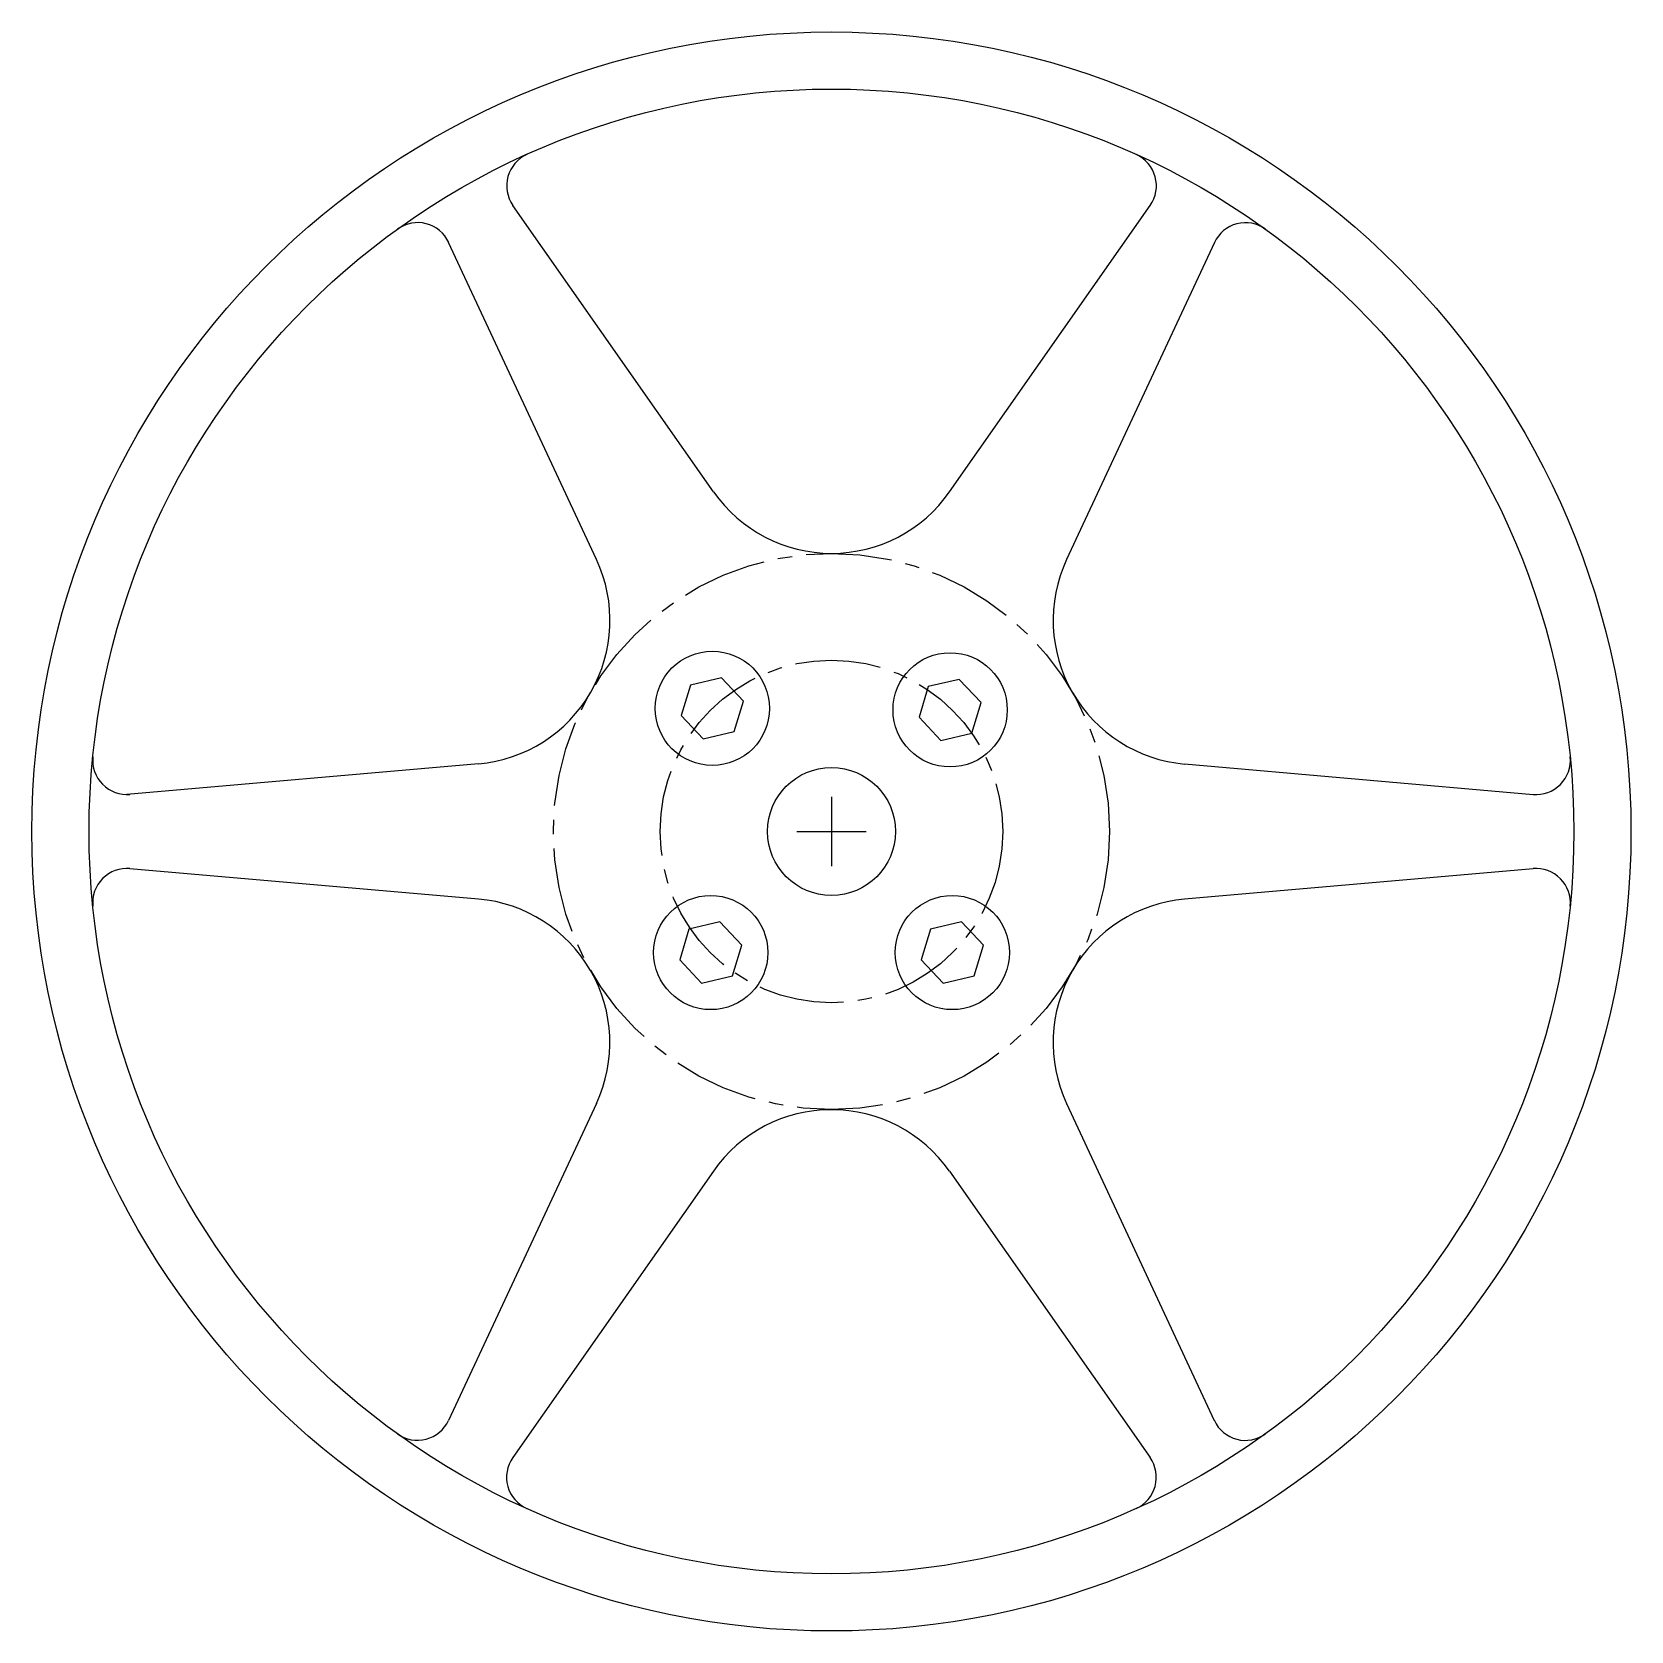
# Model space of a CAD drawing. Header units: inches. Extents: x 19.4 to 33.4, y 8.6 to 22.6.
import ezdxf

# ---------------------------------------------------------------- set-up
doc = ezdxf.new("R2010")
doc.units = ezdxf.units.IN
doc.header["$MEASUREMENT"] = 0
doc.linetypes.add('CENTER2', pattern=[1.125, 0.75, -0.125, 0.125, -0.125])

msp = doc.modelspace()

# ---------------------------------------------------------------- linework, layer by layer
for p, q in [((25.329, 18.618), (23.572, 21.127)), ((27.395, 18.618), (29.152, 21.126)), ((24.304, 18.027), (23.009, 20.802)), ((29.714, 20.802), (28.42, 18.025)), ((23.27, 16.237), (20.193, 15.969)), ((29.453, 16.236), (32.504, 15.969)), ((26.361, 15.948), (26.361, 15.342)), ((26.058, 15.645), (26.664, 15.645)), ((20.219, 15.321), (23.27, 15.054)), ((32.504, 15.319), (29.452, 15.052)), ((24.303, 13.264), (23.008, 10.488)), ((28.419, 13.263), (29.713, 10.487)), ((25.327, 12.672), (23.571, 10.163)), ((27.394, 12.672), (29.151, 10.163))]:
    msp.add_line(p, q)
for points in [[(25.399, 16.99), (25.127, 16.926), (25.046, 16.659), (25.238, 16.456), (25.509, 16.519), (25.59, 16.787)], [(27.48, 16.977), (27.208, 16.913), (27.128, 16.646), (27.319, 16.443), (27.591, 16.506), (27.671, 16.774)], [(25.384, 14.853), (25.112, 14.789), (25.032, 14.522), (25.223, 14.318), (25.495, 14.382), (25.575, 14.649)], [(27.5, 14.853), (27.228, 14.789), (27.147, 14.522), (27.338, 14.318), (27.61, 14.382), (27.691, 14.649)]]:
    msp.add_lwpolyline(points, close=True)
for centre, radius in [((26.361, 15.645), 7), ((26.361, 15.645), 6.5), ((25.318, 16.723), 0.5), ((27.4, 16.71), 0.5), ((26.361, 15.645), 0.56), ((25.304, 14.585), 0.5), ((27.419, 14.585), 0.5)]:
    msp.add_circle(centre, radius)
at = {"linetype": 'CENTER2'}
for radius in [2.435, 1.5]:
    msp.add_circle((26.361, 15.645), radius, dxfattribs=at)
for centre, radius, start, end in [((23.818, 21.299), 0.3, 114.2215, 215), ((28.906, 21.298), 0.3, 325, 65.765), ((22.738, 20.676), 0.3, 25, 125.765), ((29.986, 20.675), 0.3, 54.2215, 155), ((26.362, 19.341), 1.261, 215, 325), ((23.161, 17.494), 1.261, 275, 25), ((29.563, 17.492), 1.261, 155, 265), ((20.193, 16.269), 0.3, 174.2215, 275), ((32.53, 16.268), 0.3, 265, 5.765), ((20.193, 15.022), 0.3, 85, 185.765), ((32.53, 15.021), 0.3, 354.2215, 95), ((23.16, 13.797), 1.261, 335, 85), ((29.562, 13.796), 1.261, 95, 205), ((23.16, 13.797), 1.261, 335, 29.9864), ((26.36, 11.948), 1.261, 35, 145), ((22.736, 10.615), 0.3, 234.2215, 335), ((29.985, 10.614), 0.3, 205, 305.765), ((23.816, 9.991), 0.3, 145, 245.765), ((28.905, 9.991), 0.3, 294.2215, 35)]:
    msp.add_arc(centre, radius, start, end)

doc.saveas('drawing.dxf')
